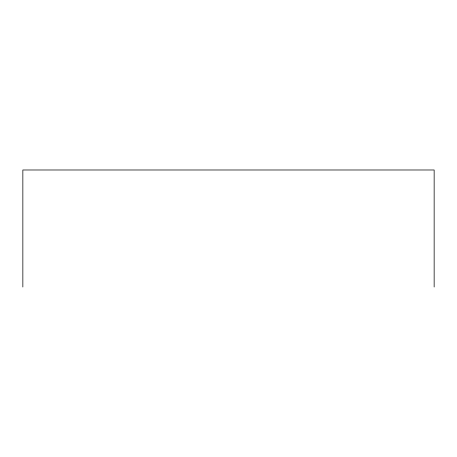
<?xml version="1.0" encoding="UTF-8"?>
<svg xmlns="http://www.w3.org/2000/svg" width="457" height="457" viewBox="0 0 457 457"><rect width="100%" height="100%" fill="white"/><g stroke="black" fill="none" stroke-linecap="round" stroke-linejoin="round"><path stroke-width="0.69" d="M434.15 287.013L434.15 169.987L22.85 169.987L22.85 287.013"/></g></svg>
